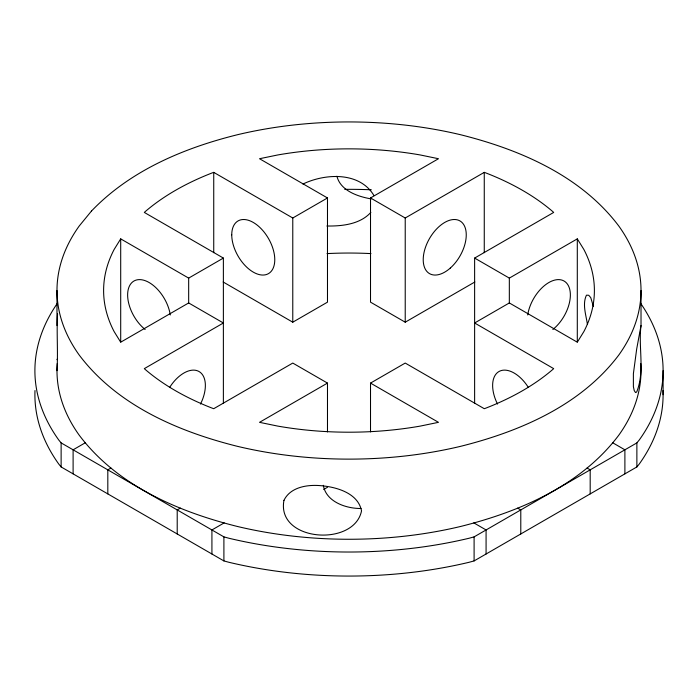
<?xml version="1.0" encoding="UTF-8"?>
<svg xmlns="http://www.w3.org/2000/svg" width="698" height="698" viewBox="0 0 698 698"><rect width="100%" height="100%" fill="white"/><g stroke="black" fill="none" stroke-linecap="round" stroke-linejoin="round"><path stroke-width="1.05" d="M56.983 370.673C58.17 351.766 56.486 332.737 57.559 313.777M641.017 325.582C638.208 347.403 645.083 371.048 636.689 392.032L635.538 392.564L634.238 390.618L633.383 386.613L633.383 373.753L636.689 349L641.017 325.582L641.017 290.534M57.437 358.851L56.983 359.671M223.377 403.304L223.377 258.077L188.669 278.109L120.702 238.873L114.175 249.404A245.391 141.677 0 0 0 114.175 331.655L120.702 342.195L188.669 302.949L223.377 322.991L144.329 368.623L144.966 369.242A245.391 141.677 0 0 0 212.672 408.33L213.736 408.696L292.776 363.065L327.484 383.097L327.484 431.931M370.847 212.384C360.063 224.328 342.116 226.257 326.882 226.004M57.585 303.011A314.1 181.34 0 0 0 58.807 440.072L61.127 442.898L223.901 536.875L228.796 538.219A314.1 181.34 0 0 0 469.204 538.219L474.099 536.875L636.873 442.898L639.194 440.072A314.1 181.34 0 0 0 640.415 303.011M34.987 390.531A314.1 181.34 0 0 0 58.807 464.118L61.127 466.945L223.901 560.922L228.796 562.256A314.1 181.34 0 0 0 469.204 562.256L474.099 560.922L636.873 466.945L639.194 464.118A314.1 181.34 0 0 0 663.013 390.531M223.377 258.077L144.329 212.436L144.966 211.817A245.391 141.677 0 0 1 212.672 172.729L213.736 172.362L292.776 218.003L327.484 197.962L327.484 302.155L292.776 322.188L223.142 281.983M474.858 281.983L405.224 322.188L370.516 302.155L370.516 197.962L438.484 158.725L420.231 154.956A245.391 141.677 0 0 0 277.769 154.956L259.516 158.725L327.484 197.962M370.516 197.962L405.224 218.003L484.264 172.362L485.328 172.729A245.391 141.677 0 0 1 553.034 211.817L553.671 212.436L474.623 258.077L474.623 403.304M85.383 442.724L73.107 449.817L73.107 473.863M110.947 468.044L107.815 469.85L107.815 493.896M327.484 383.097L259.516 422.334L277.769 426.103A245.391 141.677 0 0 0 420.231 426.103L438.484 422.334L370.516 383.097L370.516 431.931M474.623 258.077L509.331 278.109L577.298 238.873L583.825 249.404A245.391 141.677 0 0 1 583.825 331.655L577.298 342.195L509.331 302.949L474.623 322.991L553.671 368.623L553.034 369.242A245.391 141.677 0 0 1 485.328 408.33L484.264 408.696L405.224 363.065L370.516 383.097M180.354 508.109L177.213 509.924L177.213 533.97M224.198 522.872L211.922 529.957L211.922 554.003M323.706 489.464L327.484 487.283M302.932 184.045C325.146 173.366 359.322 171.507 373.779 195.266M361.041 508.493C346.112 508.659 326.071 501.853 323.314 485.311M371.24 198.913C358.03 196.644 340.511 190.798 336.916 176.21M612.617 442.724L624.893 449.817L624.893 473.863M587.053 468.044L590.185 469.85L590.185 493.896M517.646 508.109L520.787 509.924L520.787 533.97M473.802 522.872L486.078 529.957L486.078 554.003M587.376 324.169C586.015 314.807 582.167 304.136 586.46 295.158L588.746 295.28L590.744 297.627L593.396 306.413M663.1 370.673L663.1 394.719M636.873 442.898L636.873 466.945M577.298 238.873L577.298 341.968M509.331 278.109L509.331 303.072M484.264 172.362L484.264 252.676M474.099 536.875L474.099 560.922M405.224 218.003L405.224 322.188M292.776 218.003L292.776 322.188M223.901 536.875L223.901 560.922M213.736 172.362L213.736 252.676M188.669 278.109L188.669 303.072M120.702 238.873L120.702 341.968M61.127 442.898L61.127 466.945M56.983 290.534L56.983 325.582M327.03 253.61A245.391 141.677 0 0 1 370.97 253.61M344.751 189.35A314.1 181.34 0 0 1 371.319 189.786M640.747 363.44A292.017 168.593 0 0 1 618.786 435.194C580.945 485.407 520.141 511.573 460.75 526.432A292.017 168.593 0 0 1 237.25 526.432C177.859 511.573 117.055 485.407 79.214 435.194A292.017 168.593 0 0 1 57.253 363.44M145.14 329.482A30.433 17.572 60 0 1 127.673 293.439A30.433 17.572 60 0 1 147.802 281.809A30.433 17.572 60 0 1 170.286 314.964M497.517 404.063A30.433 17.572 60 0 1 499.183 371.406A30.433 17.572 60 0 1 528.342 387.416M527.714 314.964A30.433 17.572 -60 0 1 550.199 281.809A30.433 17.572 -60 0 1 570.327 293.439A30.433 17.572 -60 0 1 552.86 329.482M169.658 387.416A30.433 17.572 -60 0 1 198.817 371.406A30.433 17.572 -60 0 1 200.483 404.063M283.946 500.379C276.172 541.613 354.156 547.354 361.529 510.866C358.039 492.919 336.209 486.899 320.373 485.642C307.172 484.499 290.324 487.117 283.946 500.379M91.464 211.058L79.214 226.012A292.017 168.593 0 0 0 79.214 355.046C117.055 405.259 177.859 431.425 237.25 446.292A292.017 168.593 0 0 0 460.75 446.292C520.141 431.425 580.945 405.259 618.786 355.046A292.017 168.593 0 0 0 618.786 226.012C580.945 175.8 520.141 149.634 460.75 134.775A292.017 168.593 0 0 0 237.25 134.775C183.696 148.063 130.212 170.556 91.464 211.058M231.745 234.851A30.433 17.572 60 0 0 264.019 275.003A30.433 17.572 60 0 0 264.019 231.972A30.433 17.572 60 0 0 231.745 234.851M450.315 268.058A30.433 17.572 -60 0 0 459.956 220.926A30.433 17.572 -60 0 0 423.956 252.842A30.433 17.572 -60 0 0 450.315 268.058"/></g></svg>
